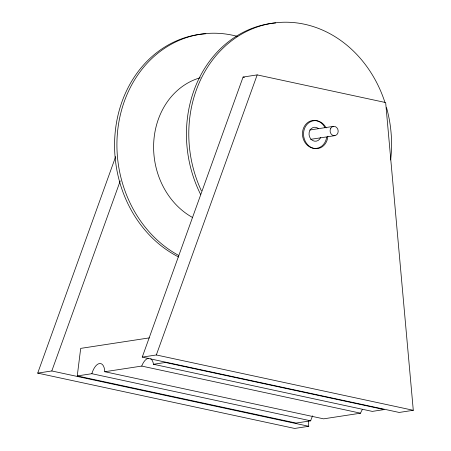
<?xml version="1.0" encoding="UTF-8"?>
<svg xmlns="http://www.w3.org/2000/svg" width="451" height="451" viewBox="0 0 451 451"><rect width="100%" height="100%" fill="white"/><g stroke="black" fill="none" stroke-linecap="round" stroke-linejoin="round"><path stroke-width="0.68" d="M312.69 415.822A13.547 6.528 -77.8 0 0 310.683 420.822L296.082 423.061L77.256 375.942L80.69 348.386L149.354 337.878M308.264 420.687L308.766 426.291L294.672 428.45L37.709 373.118L115.67 156.61M37.709 373.118L51.803 370.964L120.225 180.941M142.234 357.124L243.083 77.053L257.177 74.894L385.661 102.557L413.291 410.297L399.197 412.451L142.234 357.124L156.328 354.965L413.291 410.297M156.328 354.965L257.177 74.894M309.736 130.006L333.351 126.393M310.621 139.348L334.924 135.633M77.256 375.942L91.863 373.704L310.683 420.822M91.863 373.704A13.547 6.528 -77.8 0 1 99.462 363.534A13.547 6.528 -77.8 0 1 104.779 371.731L141.727 366.077L360.552 413.189A13.276 6.399 -77.8 0 1 362.486 409.311M153.475 364.278L165.342 362.463L384.162 409.576L372.295 411.397L153.475 364.278A13.276 6.399 -77.8 0 0 150.702 358.765M360.552 413.189L323.604 418.844L104.779 371.731M243.083 77.053L244.459 77.346M51.803 370.964L308.766 426.291M326.654 137.183A14.06 12.121 81.3 0 1 309.397 146.795A14.06 12.121 81.3 0 1 305.609 124.561A14.06 12.121 81.3 0 1 325.041 127.701M320.661 137.375A7.03 6.06 81.3 0 1 312.312 140.323A7.03 6.06 81.3 0 1 309.871 130.407A7.03 6.06 81.3 0 1 318.502 128.608M141.727 366.077A13.276 6.399 -77.8 0 1 148.458 358.286M327.838 136.208A14.06 12.121 81.3 0 1 311.111 147.387A14.06 12.121 81.3 0 1 306.443 125.085A14.06 12.121 81.3 0 1 326.107 127.932M200.577 194.364A117.17 100.99 81.3 0 1 275.662 22.911M201.383 190.824A117.17 100.99 81.3 0 1 247.531 30.967A117.17 100.99 81.3 0 1 384.912 102.309M386.518 107.614A117.17 100.99 81.3 0 1 390.639 159.975M178.658 257.008A117.17 100.99 81.3 0 1 115.535 129.138A117.17 100.99 81.3 0 1 205.848 33.752M178.511 255.339A117.17 100.99 81.3 0 1 121.313 111.042A117.17 100.99 81.3 0 1 237.271 36.368M192.656 217.557A74.99 64.634 81.3 0 1 153.729 142.398A74.99 64.634 81.3 0 1 200.25 77.752M330.769 128.242A4.685 4.042 81.3 0 0 333.87 135.655A4.685 4.042 81.3 0 0 337.776 129.138A4.685 4.042 81.3 0 0 330.769 128.242"/></g></svg>
